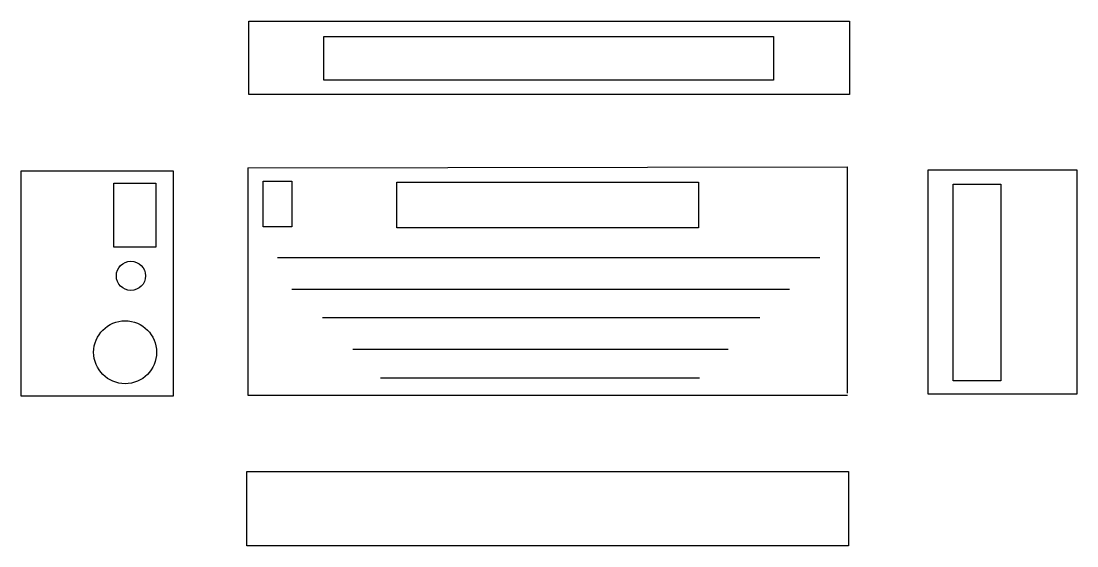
# Model space of a CAD drawing. Header units: inches. Extents: x 2.5 to 37.6, y 0 to 17.4.
import ezdxf

# ---------------------------------------------------------------- set-up
doc = ezdxf.new("R2010")
doc.units = ezdxf.units.IN
doc.header["$MEASUREMENT"] = 0

msp = doc.modelspace()

# ---------------------------------------------------------------- linework, layer by layer
for p, q in [((10.031, 12.576), (29.935, 12.61)), ((10.031, 12.576), (10.031, 5.034)), ((29.935, 5.102), (29.935, 12.61)), ((11.013, 9.6), (29.021, 9.6)), ((11.487, 8.552), (28.006, 8.552)), ((12.502, 7.605), (27.024, 7.605)), ((13.518, 6.557), (25.975, 6.557)), ((14.432, 5.61), (25.027, 5.61)), ((10.031, 5.034), (20.051, 5.034)), ((20.051, 5.034), (29.935, 5.034))]:
    msp.add_line(p, q)
for points in [[(10.065, 17.444), (30.003, 17.444), (30.003, 15.009), (10.065, 15.009)], [(12.553, 16.938), (27.481, 16.938), (27.481, 15.484), (12.553, 15.484)], [(2.5, 12.474), (7.543, 12.474), (7.543, 5), (2.5, 5)], [(32.609, 12.509), (37.552, 12.509), (37.552, 5.069), (32.609, 5.069)], [(5.58, 12.068), (6.968, 12.068), (6.968, 9.937), (5.58, 9.937)], [(10.539, 12.137), (11.487, 12.137), (11.487, 10.615), (10.539, 10.615)], [(14.973, 12.103), (24.993, 12.103), (24.993, 10.581), (14.973, 10.581)], [(33.439, 12.034), (35.03, 12.034), (35.03, 5.507), (33.439, 5.507)], [(9.997, 2.498), (29.969, 2.498), (29.969, 0.03), (9.997, 0.03)]]:
    msp.add_lwpolyline(points, close=True)
for centre, radius in [((6.145, 8.99), 0.484), ((5.952, 6.454), 1.044)]:
    msp.add_circle(centre, radius)

doc.saveas('drawing.dxf')
